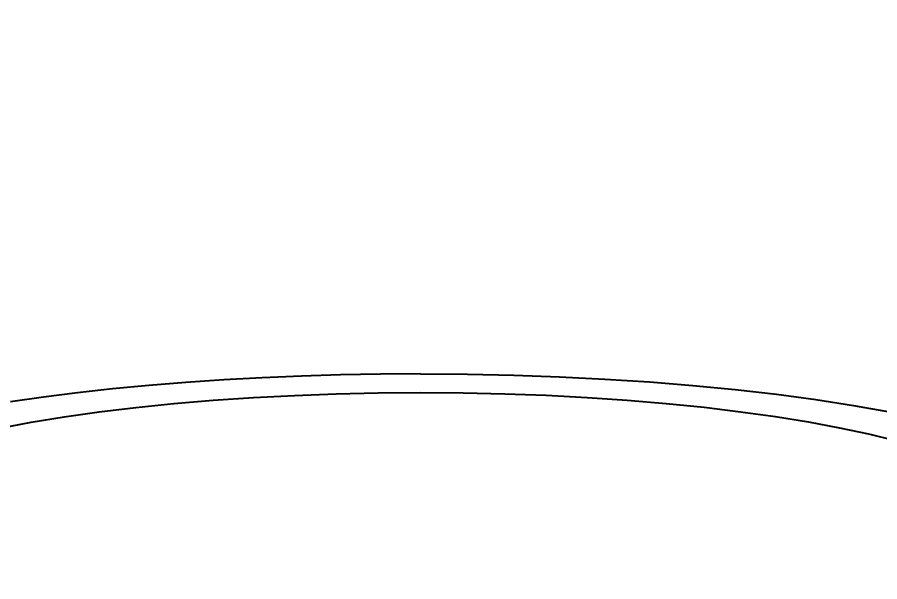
# Model space of a CAD drawing. Header units: millimetres. Extents: x 2985 to 3826, y 1462 to 2056.
# Drawn here: x 3215.1 to 3232.43, y 1807.82 to 1819.18 of the extents above; entities that cross this region are included whole.
import ezdxf

# ---------------------------------------------------------------- set-up
doc = ezdxf.new("R2010")
doc.units = ezdxf.units.MM
doc.styles.get("Standard").update_dxf_attribs({"font": 'arial.ttf'})
doc.dimstyles.new('사본(2) STANDARD', dxfattribs={"dimscale": 0, "dimtxt": 4, "dimasz": 4, "dimexe": 1.25, "dimexo": 0.625, "dimgap": 1.5, "dimtad": 3, "dimtih": 1, "dimtoh": 1, "dimdec": 1, "dimzin": 9, "dimdsep": 46, "dimtxsty": 'Standard', "dimcen": 2.5, "dimclrd": 3, "dimclre": 3, "dimclrt": 4, "dimadec": 0, "dimazin": 0, "dimtfac": 1, "dimtdec": 1, "dimtmove": 0, "dimatfit": 3, "dimfxl": 1.25, "dimtfill": 1, "dimtolj": 1, "dimtzin": 0, "dimarcsym": 0})

# ---------------------------------------------------------------- blocks, each defined once
blk = doc.blocks.new('*D5')
at = {"color": 3, "lineweight": -2, "transparency": 16777216}
for p, q in [((3223.833, 1826.835), (3276.028, 1826.835)), ((3274.778, 1822.835), (3274.778, 1761.38)), ((3274.778, 1692.837), (3274.778, 1754.292)), ((3248.39, 1688.837), (3276.028, 1688.837))]:
    blk.add_line(p, q, dxfattribs=at)
at = {"color": 3, "transparency": 16777216}
for points in [[(3274.112, 1822.835), (3275.445, 1822.835), (3274.778, 1826.835)], [(3274.112, 1692.837), (3275.445, 1692.837), (3274.778, 1688.837)]]:
    blk.add_solid(points, dxfattribs=at)
at = {"layer": 'Defpoints', "color": 0, "transparency": 16777216}
for p in [(3223.208, 1826.835), (3247.765, 1688.837), (3274.778, 1688.837)]:
    blk.add_point(p, dxfattribs=at)
at = {"color": 4, "transparency": 16777216, "insert": (3274.778, 1757.836), "char_height": 4, "attachment_point": 5, "bg_fill": 3, "box_fill_scale": 1.1, "bg_fill_color": 256, "bg_fill_true_color": 13158600, "bg_fill_transparency": 0}
blk.add_mtext('\\A1;138', dxfattribs=at)

msp = doc.modelspace()

# ---------------------------------------------------------------- linework, layer by layer
at = {"color": 7, "linetype": 'Continuous'}
for points in [[(3223.203, 1812.006), (3222.397, 1812), (3221.599, 1811.986), (3220.809, 1811.962), (3220.025, 1811.928), (3219.248, 1811.885), (3218.488, 1811.833), (3217.743, 1811.773), (3217.014, 1811.703), (3216.307, 1811.625), (3215.624, 1811.539), (3214.964, 1811.444)], [(3223.203, 1812.006), (3224.147, 1811.999), (3225.079, 1811.979), (3225.997, 1811.946), (3226.907, 1811.901), (3227.804, 1811.843), (3228.678, 1811.772), (3229.53, 1811.69), (3230.359, 1811.595), (3231.152, 1811.489), (3231.91, 1811.371), (3232.633, 1811.242)], [(3211.08, 1809.107), (3211.087, 1809.192), (3211.144, 1809.367), (3211.26, 1809.541), (3211.435, 1809.713), (3211.666, 1809.882), (3211.953, 1810.047), (3212.296, 1810.208), (3212.69, 1810.363), (3213.136, 1810.512), (3213.633, 1810.655), (3214.173, 1810.79), (3214.756, 1810.916), (3215.382, 1811.034), (3216.044, 1811.142), (3216.746, 1811.241), (3217.484, 1811.33), (3218.247, 1811.408), (3219.035, 1811.475), (3219.848, 1811.53), (3220.673, 1811.573), (3221.506, 1811.604), (3222.351, 1811.622), (3223.208, 1811.629)], [(3223.208, 1811.629), (3224.061, 1811.622), (3224.902, 1811.604), (3225.731, 1811.574), (3226.551, 1811.531), (3227.36, 1811.476), (3228.144, 1811.411), (3228.903, 1811.333), (3229.639, 1811.245), (3230.338, 1811.147), (3231, 1811.04), (3231.626, 1810.922), (3232.21, 1810.797), (3232.752, 1810.663), (3233.252, 1810.52), (3233.702, 1810.371), (3234.1, 1810.216), (3234.447, 1810.054), (3234.738, 1809.889), (3234.972, 1809.72), (3235.149, 1809.547), (3235.268, 1809.374), (3235.327, 1809.199), (3235.336, 1809.107)]]:
    msp.add_lwpolyline(points, dxfattribs=at)

# ---------------------------------------------------------------- next in the draw order: dimensions: what is measured, and where the dimension line sits
dim = msp.add_linear_dim(base=(3274.778, 1688.837), p1=(3223.208, 1826.835), p2=(3247.765, 1688.837), angle=90, dimstyle='사본(2) STANDARD', override={"dimscale": 1, "dimtad": 0})
dim.commit()
dim.dimension.update_dxf_attribs({"geometry": '*D5', "text_midpoint": (3274.778, 1757.836)})

doc.saveas('drawing.dxf')
